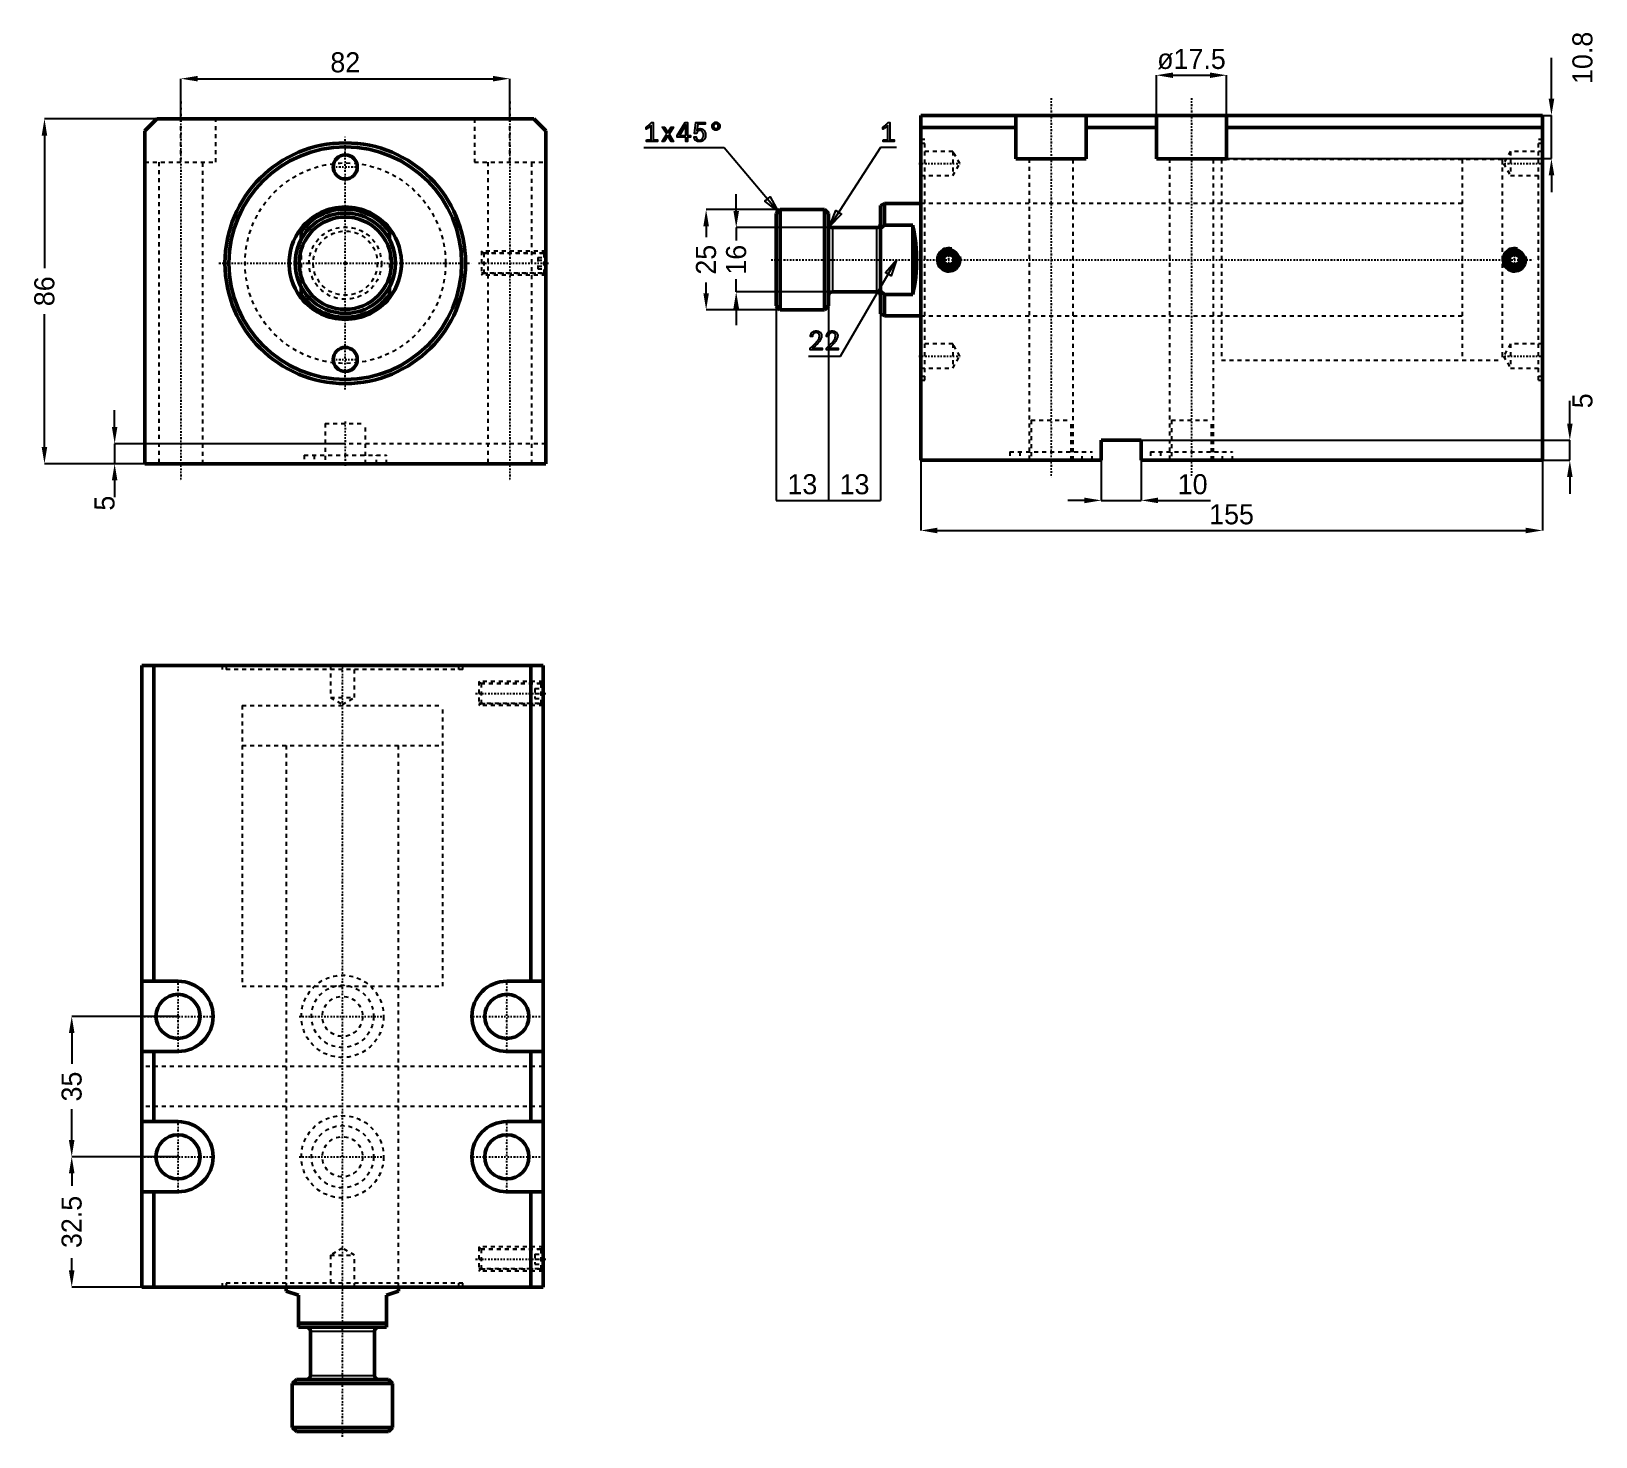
# Model space of a CAD drawing. Header units: millimetres. Extents: x -78 to 312, y -293 to 58.
import ezdxf

# ---------------------------------------------------------------- set-up
doc = ezdxf.new("R2010")
doc.units = ezdxf.units.MM
doc.linetypes.add('Center', pattern=[1.5, 0.45, -0.5, 0.05, -0.5])
doc.linetypes.add('Dashed', pattern=[2, 1, -1])
for name, color, linetype, lineweight in [('2d ConnectionPoints', 7, 'Continuous', 50), ('AM_0', 7, 'Continuous', 50), ('AM_4', 3, 'Continuous', 25), ('AM_5', 3, 'Continuous', 25), ('AM_7', 7, 'Center', 25), ('AM_9', 6, 'Dashed', 25)]:
    doc.layers.add(name, color=color, linetype=linetype, lineweight=lineweight)
doc.dimstyles.new('ISO-25', dxfattribs={"dimtxt": 2.5, "dimasz": 2.5, "dimexe": 1.25, "dimexo": 0.625, "dimtad": 1, "dimtxsty": 'Standard', "dimcen": 2.5, "dimadec": 0, "dimazin": 0, "dimtfac": 1, "dimtmove": 0, "dimatfit": 3, "dimfxl": 0, "dimarcsym": 0})

# ---------------------------------------------------------------- blocks, each defined once
blk = doc.blocks.new('1_JECX_MF_TLA_50_60_0_rod__0_in_JECX_MF_160_TLA_50_60_0__0')
at = {"layer": 'AM_0'}
for p, q in [((-11, 5.94), (-11, 8.66)), ((11, 8.66), (11, 5.94)), ((-11, -8.66), (-11, -5.94)), ((11, -5.94), (11, -8.66))]:
    blk.add_line(p, q, dxfattribs=at)
for points in [[(-11, 8.66), (-11.71, 7.67), (-12.34, 6.62), (-12.87, 5.52), (-13.3, 4.38), (-13.63, 3.2), (-13.86, 2), (-13.98, 0.78), (-13.99, -0.44), (-13.9, -1.65), (-13.7, -2.86), (-13.4, -4.04), (-13, -5.2), (-12.5, -6.31), (-11.9, -7.37), (-11.21, -8.38), (-11, -8.66)], [(11, -8.66), (11.71, -7.67), (12.34, -6.62), (12.87, -5.52), (13.3, -4.38), (13.63, -3.2), (13.86, -2), (13.98, -0.78), (13.99, 0.44), (13.9, 1.65), (13.7, 2.86), (13.4, 4.04), (13, 5.2), (12.5, 6.31), (11.9, 7.37), (11.21, 8.38), (11, 8.66)]]:
    blk.add_lwpolyline(points, dxfattribs=at)
for radius in [12.5, 11.5]:
    blk.add_circle((0, 0), radius, dxfattribs=at)
for radius, start, end in [(14, 38.2132, 141.7868), (13.5, 35.4309, 144.5691), (13.5, 215.4309, 324.5691), (14, 218.2132, 321.7868)]:
    blk.add_arc((0, 0), radius, start, end, dxfattribs=at)
at = {"layer": 'AM_9'}
for p, q in [((-11, 5.94), (-11, -5.94)), ((11, 5.94), (11, -5.94))]:
    blk.add_line(p, q, dxfattribs=at)
for radius in [9, 8]:
    blk.add_circle((0, 0), radius, dxfattribs=at)
blk = doc.blocks.new('2_JECX_MF_EXLA_50_60_0_body__0_in_JECX_MF_160_TLA_50_60_0__0')
at = {"layer": 'AM_0'}
for p, q in [((-47, 36), (-50, 33)), ((47, 36), (-47, 36)), ((50, 33), (47, 36)), ((-50, 33), (-50, -50)), ((50, -50), (50, 33)), ((-50, -50), (50, -50))]:
    blk.add_line(p, q, dxfattribs=at)
for centre, radius in [((0, 0), 30), ((0, 0), 29), ((0, 24), 3), ((0, -24), 3)]:
    blk.add_circle(centre, radius, dxfattribs=at)
at = {"layer": 'AM_5', "linetype": 'Dashed'}
for p, q in [((50, 3), (34, 3)), ((50, -3), (34, -3))]:
    blk.add_line(p, q, dxfattribs=at)
at = {"layer": 'AM_7'}
for p, q in [((-41, 40.3), (-41, -54.3)), ((41, 40.3), (41, -54.3)), ((0, -31.5), (0, 31.5)), ((-3.15, 24), (3.15, 24)), ((-31.5, 0), (31.5, 0)), ((33.2, 0), (50.8, 0)), ((-3.15, -24), (3.15, -24)), ((0, -39.5), (0, -50.5))]:
    blk.add_line(p, q, dxfattribs=at)
at = {"layer": 'AM_9'}
for p, q in [((-41, 25.2), (-41, 36)), ((-32.25, 25.2), (-32.25, 36)), ((32.25, 36), (32.25, 25.2)), ((41, 25.2), (41, 36)), ((-50, 25.2), (-32.25, 25.2)), ((-46.5, 25.2), (-46.5, -50)), ((-35.5, -50), (-35.5, 25.2)), ((32.25, 25.2), (50, 25.2)), ((35.5, 25.2), (35.5, -50)), ((46.5, -50), (46.5, 25.2)), ((34.54, 2.46), (34, 3)), ((34, 3), (34, -3)), ((49.5, 2.4), (34, 2.4)), ((49.46, 2.46), (34.54, 2.46)), ((34.54, 2.46), (34.54, -2.46)), ((48, 1.44), (50, 1.44)), ((48, 1.44), (48, -1.44)), ((48, 0.72), (50, 0.72)), ((50, 3), (49.46, 2.46)), ((49.46, 2.46), (49.46, -2.46)), ((50, 1.9), (49.5, 2.4)), ((49.5, 2.4), (49.5, -2.4)), ((34, -2.4), (49.5, -2.4)), ((34, -3), (34.54, -2.46)), ((34.54, -2.46), (49.46, -2.46)), ((48, -0.72), (50, -0.72)), ((48, -1.44), (50, -1.44)), ((49.46, -2.46), (50, -3)), ((49.5, -2.4), (50, -1.9)), ((-5, -40), (5, -40)), ((-5, -40), (-5, -50)), ((5, -50), (5, -40)), ((50, -45), (-50, -45)), ((-10.25, -47.9), (10.25, -47.9)), ((-10.25, -47.9), (-10.25, -50)), ((-7.75, -47.9), (-7.75, -50)), ((7.75, -50), (7.75, -47.9)), ((10.25, -50), (10.25, -47.9))]:
    blk.add_line(p, q, dxfattribs=at)
blk.add_circle((0, 0), 25, dxfattribs=at)
blk = doc.blocks.new('*D3')
at = {"layer": 'AM_5', "color": 0, "lineweight": -2}
for p, q in [((-41, 36), (-41, 46)), ((-36.83, 46), (36.83, 46)), ((41, 36), (41, 46))]:
    blk.add_line(p, q, dxfattribs=at)
at = {"layer": 'AM_5', "color": 0}
for points in [[(-36.83, 46.69), (-36.83, 45.31), (-41, 46)], [(36.83, 45.31), (36.83, 46.69), (41, 46)]]:
    blk.add_solid(points, dxfattribs=at)
at = {"layer": 'Defpoints', "color": 0}
for p in [(41, 46), (-41, 36), (41, 36)]:
    blk.add_point(p, dxfattribs=at)
at = {"layer": 'AM_5', "color": 0, "insert": (0, 50.05), "char_height": 5, "attachment_point": 5}
blk.add_mtext('82', dxfattribs=at)
blk = doc.blocks.new('*D4')
at = {"layer": 'AM_5', "color": 0, "lineweight": -2}
for p, q in [((-47, 36), (-75, 36)), ((-75, 31.83), (-75, -1.28)), ((-75, -45.83), (-75, -12.72)), ((-50, -50), (-75, -50))]:
    blk.add_line(p, q, dxfattribs=at)
at = {"layer": 'AM_5', "color": 0}
for points in [[(-74.31, 31.83), (-75.69, 31.83), (-75, 36)], [(-75.69, -45.83), (-74.31, -45.83), (-75, -50)]]:
    blk.add_solid(points, dxfattribs=at)
at = {"layer": 'Defpoints', "color": 0}
for p in [(-47, 36), (-75, -50), (-50, -50)]:
    blk.add_point(p, dxfattribs=at)
at = {"layer": 'AM_5', "color": 0, "insert": (-75, -7), "char_height": 5, "attachment_point": 5, "rotation": 90}
blk.add_mtext('86', dxfattribs=at)
blk = doc.blocks.new('*D5')
at = {"layer": 'AM_5', "color": 0, "lineweight": -2}
for p, q in [((-57.5, -40.83), (-57.5, -36.67)), ((0, -45), (-57.5, -45)), ((-57.5, -45), (-57.5, -50)), ((-50, -50), (-57.5, -50)), ((-57.5, -54.17), (-57.5, -58.33))]:
    blk.add_line(p, q, dxfattribs=at)
at = {"layer": 'AM_5', "color": 0}
for points in [[(-58.19, -40.83), (-56.81, -40.83), (-57.5, -45)], [(-56.81, -54.17), (-58.19, -54.17), (-57.5, -50)]]:
    blk.add_solid(points, dxfattribs=at)
at = {"layer": 'Defpoints', "color": 0}
for p in [(0, -45), (-57.5, -50), (-50, -50)]:
    blk.add_point(p, dxfattribs=at)
at = {"layer": 'AM_5', "color": 0, "insert": (-60, -59.83), "char_height": 5, "attachment_point": 5, "rotation": 90}
blk.add_mtext('5', dxfattribs=at)
blk = doc.blocks.new('1_JECX_MF_TLA_50_60_0_rod__0_in_JECX_MF_160_TLA_50_60_0__4')
at = {"layer": 'AM_0'}
for p, q in [((-14, 0), (-14, -1.03)), ((14, -1.03), (14, 0)), ((-11, -2), (-14, -1.03)), ((-11, -10), (-11, -2)), ((14, -1.03), (11, -2)), ((11, -2), (11, -10)), ((-11, -9), (11, -9)), ((-11, -10), (11, -10)), ((-8, -11), (-8, -22)), ((8, -22), (8, -11)), ((-11.5, -23), (-12.5, -24)), ((-11.5, -23), (11.5, -23)), ((12.5, -24), (11.5, -23)), ((-12.5, -24), (-12.5, -35)), ((-12.5, -24), (12.5, -24)), ((12.5, -35), (12.5, -24)), ((-12.5, -35), (12.5, -35)), ((-12.5, -35), (-11.5, -36)), ((11.5, -36), (12.5, -35)), ((-11.5, -36), (11.5, -36))]:
    blk.add_line(p, q, dxfattribs=at)
for centre, start, end in [((-9, -11), 0, 90), ((9, -11), 90, 180), ((-9, -22), 270, 360), ((9, -22), 180, 270)]:
    blk.add_arc(centre, 1, start, end, dxfattribs=at)
at = {"layer": 'AM_4'}
for p, q in [((-8, -11), (8, -11)), ((-8, -22), (8, -22))]:
    blk.add_line(p, q, dxfattribs=at)
at = {"layer": 'AM_7'}
blk.add_line((0, -37.3), (0, 155.49), dxfattribs=at)
at = {"layer": 'AM_9'}
for p, q in [((-25, 145), (25, 145)), ((-25, 145), (-25, 135)), ((25, 135), (25, 145)), ((-25, 135), (25, 135)), ((-14, 135), (-14, 0)), ((14, 0), (14, 135))]:
    blk.add_line(p, q, dxfattribs=at)
blk = doc.blocks.new('2_JECX_MF_EXLA_50_60_0_body__0_in_JECX_MF_160_TLA_50_60_0__4')
at = {"layer": 'AM_0'}
for p, q in [((50, 155), (-50, 155)), ((-50, 155), (-50, 0)), ((-47, 155), (-47, 76.25)), ((47, 155), (47, 76.25)), ((50, 155), (50, 0)), ((-41, 76.25), (-50, 76.25)), ((50, 76.25), (41, 76.25)), ((-50, 58.75), (-41, 58.75)), ((-47, 58.75), (-47, 41.25)), ((41, 58.75), (50, 58.75)), ((47, 58.75), (47, 41.25)), ((-41, 41.25), (-50, 41.25)), ((50, 41.25), (41, 41.25)), ((-50, 23.75), (-41, 23.75)), ((-47, 23.75), (-47, 0)), ((41, 23.75), (50, 23.75)), ((47, 23.75), (47, 0)), ((50, 0), (-50, 0))]:
    blk.add_line(p, q, dxfattribs=at)
for centre in [(-41, 67.5), (41, 67.5), (-41, 32.5), (41, 32.5)]:
    blk.add_circle(centre, 5.5, dxfattribs=at)
for centre, start, end in [((-41, 67.5), 270, 90), ((41, 67.5), 90, 270), ((-41, 32.5), 270, 90), ((41, 32.5), 90, 270)]:
    blk.add_arc(centre, 8.75, start, end, dxfattribs=at)
at = {"layer": 'AM_5', "linetype": 'Dashed'}
for p, q in [((50, 151), (34, 151)), ((50, 145), (34, 145)), ((50, 10), (34, 10)), ((50, 4), (34, 4))]:
    blk.add_line(p, q, dxfattribs=at)
at = {"layer": 'AM_7'}
for p, q in [((33.2, 148), (50.8, 148)), ((-41, 58.3125), (-41, 76.6875)), ((41, 58.3125), (41, 76.6875)), ((-50.1875, 67.5), (-31.8125, 67.5)), ((-10.7625, 67.5), (10.7625, 67.5)), ((31.8125, 67.5), (50.1875, 67.5)), ((-41, 23.3125), (-41, 41.6875)), ((41, 23.3125), (41, 41.6875)), ((-50.1875, 32.5), (-31.8125, 32.5)), ((-10.7625, 32.5), (10.7625, 32.5)), ((31.8125, 32.5), (50.1875, 32.5)), ((33.2, 7), (50.8, 7))]:
    blk.add_line(p, q, dxfattribs=at)
at = {"layer": 'AM_9'}
for p, q in [((-30, 155), (-30, 154)), ((30, 154), (-30, 154)), ((-29, 155), (-29, 154)), ((-3, 155), (-3, 147)), ((3, 147), (3, 155)), ((29, 154), (29, 155)), ((30, 154), (30, 155)), ((34, 151), (34, 145)), ((34.5415, 150.4585), (34, 151)), ((49.5, 150.4), (34, 150.4)), ((49.4585, 150.4585), (34.5415, 150.4585)), ((34.5415, 150.4585), (34.5415, 145.5415)), ((48, 149.25), (50, 149.25)), ((48, 149.25), (48, 146.75)), ((50, 151), (49.4585, 150.4585)), ((49.4585, 150.4585), (49.4585, 145.5415)), ((49.5, 150.4), (49.5, 145.6)), ((50, 149.9), (49.5, 150.4)), ((-25, 145), (25, 145)), ((-25, 145), (-25, 75)), ((-3, 147), (0, 145.2679)), ((-3, 147), (3, 147)), ((0, 145.2679), (3, 147)), ((25, 75), (25, 145)), ((34, 145.6), (49.5, 145.6)), ((34, 145), (34.5415, 145.5415)), ((34.5415, 145.5415), (49.4585, 145.5415)), ((48, 148), (50, 148)), ((48, 146.75), (50, 146.75)), ((49.4585, 145.5415), (50, 145)), ((49.5, 145.6), (50, 146.1)), ((-25, 75), (25, 75)), ((-14, 75), (-14, 0)), ((14, 0), (14, 75)), ((50, 55), (-50, 55)), ((50, 45), (-50, 45)), ((0, 9.7321), (-3, 8)), ((-3, 8), (-3, 0)), ((-3, 8), (3, 8)), ((3, 8), (0, 9.7321)), ((3, 0), (3, 8)), ((34, 10), (34, 4)), ((34.5415, 9.4585), (34, 10)), ((49.5, 9.4), (34, 9.4)), ((49.4585, 9.4585), (34.5415, 9.4585)), ((34.5415, 9.4585), (34.5415, 4.5415)), ((48, 8.25), (50, 8.25)), ((48, 8.25), (48, 5.75)), ((50, 10), (49.4585, 9.4585)), ((49.4585, 9.4585), (49.4585, 4.5415)), ((50, 8.9), (49.5, 9.4)), ((49.5, 9.4), (49.5, 4.6)), ((34, 4.6), (49.5, 4.6)), ((34, 4), (34.5415, 4.5415)), ((34.5415, 4.5415), (49.4585, 4.5415)), ((48, 7), (50, 7)), ((48, 5.75), (50, 5.75)), ((49.4585, 4.5415), (50, 4)), ((49.5, 4.6), (50, 5.1)), ((30, 1), (-30, 1)), ((-30, 1), (-30, 0)), ((-29, 1), (-29, 0)), ((29, 0), (29, 1)), ((30, 0), (30, 1))]:
    blk.add_line(p, q, dxfattribs=at)
for centre, radius in [((0, 67.5), 10.25), ((0, 67.5), 7.75), ((0, 67.5), 5), ((0, 32.5), 10.25), ((0, 32.5), 7.75), ((0, 32.5), 5)]:
    blk.add_circle(centre, radius, dxfattribs=at)
blk = doc.blocks.new('*D11')
at = {"layer": 'AM_5', "color": 0, "lineweight": -2}
for p, q in [((-41.7, -187.78), (-68.2, -187.78)), ((-68.2, -191.95), (-68.2, -199.62)), ((-68.2, -218.62), (-68.2, -210.95)), ((-41.7, -222.78), (-68.2, -222.78))]:
    blk.add_line(p, q, dxfattribs=at)
at = {"layer": 'AM_5', "color": 0}
for points in [[(-68.9, -191.95), (-67.51, -191.95), (-68.2, -187.78)], [(-68.9, -218.62), (-67.51, -218.62), (-68.2, -222.78)]]:
    blk.add_solid(points, dxfattribs=at)
at = {"layer": 'Defpoints', "color": 0}
for p in [(-68.2, -187.78), (-41.7, -187.78), (-41.7, -222.78)]:
    blk.add_point(p, dxfattribs=at)
at = {"layer": 'AM_5', "color": 0, "insert": (-68.2, -205.28), "char_height": 5, "attachment_point": 5, "rotation": 90}
blk.add_mtext('35', dxfattribs=at)
blk = doc.blocks.new('*D12')
at = {"layer": 'AM_5', "color": 0, "lineweight": -2}
for p, q in [((-41.7, -222.78), (-68.2, -222.78)), ((-68.2, -226.95), (-68.2, -230.03)), ((-68.2, -251.12), (-68.2, -248.03)), ((-50.7, -255.28), (-68.2, -255.28))]:
    blk.add_line(p, q, dxfattribs=at)
at = {"layer": 'AM_5', "color": 0}
for points in [[(-68.9, -226.95), (-67.51, -226.95), (-68.2, -222.78)], [(-68.9, -251.12), (-67.51, -251.12), (-68.2, -255.28)]]:
    blk.add_solid(points, dxfattribs=at)
at = {"layer": 'Defpoints', "color": 0}
for p in [(-41.7, -222.78), (-68.2, -255.28), (-50.7, -255.28)]:
    blk.add_point(p, dxfattribs=at)
at = {"layer": 'AM_5', "color": 0, "insert": (-68.2, -239.03), "char_height": 5, "attachment_point": 5, "rotation": 90}
blk.add_mtext('32.5', dxfattribs=at)
blk = doc.blocks.new('1_JECX_MF_TLA_50_60_0_rod__0_in_JECX_MF_160_TLA_50_60_0__2')
at = {"layer": 'AM_0'}
for p, q in [((-35, 12.5), (-36, 11.5)), ((-24, 12.5), (-35, 12.5)), ((-35, 12.5), (-35, -12.5)), ((-23, 11.5), (-24, 12.5)), ((-24, 12.5), (-24, -12.5)), ((-9, 14), (-10, 13.5)), ((-10, 13.5), (-10, -13.5)), ((0, 14), (-9, 14)), ((-9, 14), (-9, 8.66)), ((-36, 11.5), (-36, -11.5)), ((-23, 11.5), (-23, -11.5)), ((-11, 8), (-22, 8)), ((-9, 8.66), (-10, 7.83)), ((-2, 8.66), (-9, 8.66)), ((-2, 8.66), (-2, -8.66)), ((-36, -11.5), (-35, -12.5)), ((-24, -12.5), (-23, -11.5)), ((-22, -8), (-11, -8)), ((-9, -8.66), (-2, -8.66)), ((-9, -8.66), (-9, -14)), ((-35, -12.5), (-24, -12.5)), ((-10, -13.5), (-9, -14)), ((-9, -14), (0, -14))]:
    blk.add_line(p, q, dxfattribs=at)
for points in [[(-2, -8.66), (-1.77, -7.67), (-1.57, -6.62), (-1.39, -5.52), (-1.25, -4.38), (-1.15, -3.2), (-1.07, -2), (-1.03, -0.78), (-1.03, 0.44), (-1.06, 1.65), (-1.12, 2.86), (-1.22, 4.04), (-1.35, 5.2), (-1.51, 6.31), (-1.71, 7.37), (-1.93, 8.38), (-2, 8.66)], [(-10, -7.83), (-9.96, -7.86), (-9, -8.66)]]:
    blk.add_lwpolyline(points, dxfattribs=at)
for centre, start, end in [((-22, 9), 180, 270), ((-11, 9), 270, 0), ((-22, -9), 90, 180), ((-11, -9), 360, 90)]:
    blk.add_arc(centre, 1, start, end, dxfattribs=at)
at = {"layer": 'AM_4'}
for p, q in [((-22, 8), (-22, -8)), ((-11, 8), (-11, -8))]:
    blk.add_line(p, q, dxfattribs=at)
at = {"layer": 'AM_7'}
blk.add_line((-37.3, 0), (152.75, 0), dxfattribs=at)
at = {"layer": 'AM_9'}
for p, q in [((145, 25), (135, 25)), ((135, 25), (135, -25)), ((145, 25), (145, -25)), ((135, 14), (0, 14)), ((0, -14), (135, -14)), ((135, -25), (145, -25))]:
    blk.add_line(p, q, dxfattribs=at)
blk = doc.blocks.new('2_JECX_MF_EXLA_50_60_0_body__0_in_JECX_MF_160_TLA_50_60_0__2')
at = {"layer": 'AM_0'}
for p, q in [((0, -50), (0, 36)), ((155, 36), (0, 36)), ((23.75, 36), (23.75, 25.2)), ((41.25, 25.2), (41.25, 36)), ((58.75, 36), (58.75, 25.2)), ((76.25, 25.2), (76.25, 36)), ((155, -50), (155, 36)), ((23.75, 33), (0, 33)), ((58.75, 33), (41.25, 33)), ((155, 33), (76.25, 33)), ((23.75, 25.2), (41.25, 25.2)), ((58.75, 25.2), (76.25, 25.2)), ((7, 1.44), (5.75, 0.72)), ((5.75, 0.72), (5.75, -0.72)), ((8.25, 0.72), (7, 1.44)), ((8.25, -0.72), (8.25, 0.72)), ((148, 1.44), (146.75, 0.72)), ((146.75, 0.72), (146.75, -0.72)), ((149.25, 0.72), (148, 1.44)), ((149.25, -0.72), (149.25, 0.72)), ((5.75, -0.72), (7, -1.44)), ((7, -1.44), (8.25, -0.72)), ((146.75, -0.72), (148, -1.44)), ((148, -1.44), (149.25, -0.72)), ((45, -45), (45, -50)), ((55, -45), (45, -45)), ((55, -50), (55, -45)), ((45, -50), (0, -50)), ((155, -50), (55, -50))]:
    blk.add_line(p, q, dxfattribs=at)
for centre, radius in [((7, 0), 2.46), ((7, 0), 2.4), ((7, 0), 1.9), ((148, 0), 2.46), ((148, 0), 2.4), ((148, 0), 1.9)]:
    blk.add_circle(centre, radius, dxfattribs=at)
at = {"layer": 'AM_5'}
for centre in [(7, 0), (148, 0)]:
    blk.add_arc(centre, 3, 75, 15, dxfattribs=at)
at = {"layer": 'AM_7'}
for p, q in [((32.5, 40.3), (32.5, -54.3)), ((67.5, 40.3), (67.5, -54.3)), ((-0.49, 24), (10.22, 24)), ((144.78, 24), (155.49, 24)), ((7, -3.15), (7, 3.15)), ((148, -3.15), (148, 3.15)), ((155.05, 0), (153.95, 0)), ((-0.49, -24), (10.22, -24)), ((144.78, -24), (155.49, -24))]:
    blk.add_line(p, q, dxfattribs=at)
at = {"layer": 'AM_9'}
for p, q in [((1, 30), (0, 30)), ((1, 29), (0, 29)), ((1, -30), (1, 30)), ((154, -30), (154, 30)), ((155, 30), (154, 30)), ((155, 29), (154, 29)), ((8, 27), (0, 27)), ((9.73, 24), (8, 27)), ((8, 27), (8, 21)), ((8, 21), (9.73, 24)), ((27, 25.2), (27, -50)), ((38, -50), (38, 25.2)), ((62, 25.2), (62, -50)), ((73, -50), (73, 25.2)), ((145, 25), (75, 25)), ((75, 25), (75, -25)), ((145, 25), (145, -25)), ((147, 27), (145.27, 24)), ((145.27, 24), (147, 21)), ((155, 27), (147, 27)), ((147, 27), (147, 21)), ((0, 21), (8, 21)), ((147, 21), (155, 21)), ((75, 14), (0, 14)), ((0, -14), (75, -14)), ((8, -21), (0, -21)), ((9.73, -24), (8, -21)), ((8, -21), (8, -27)), ((147, -21), (145.27, -24)), ((155, -21), (147, -21)), ((147, -21), (147, -27)), ((0, -27), (8, -27)), ((8, -27), (9.73, -24)), ((75, -25), (145, -25)), ((145.27, -24), (147, -27)), ((147, -27), (155, -27)), ((0, -29), (1, -29)), ((0, -30), (1, -30)), ((154, -29), (155, -29)), ((154, -30), (155, -30)), ((27.5, -40), (37.5, -40)), ((27.5, -40), (27.5, -50)), ((37.5, -50), (37.5, -40)), ((62.5, -40), (72.5, -40)), ((62.5, -40), (62.5, -50)), ((72.5, -50), (72.5, -40)), ((22.25, -47.9), (42.75, -47.9)), ((22.25, -47.9), (22.25, -50)), ((24.75, -47.9), (24.75, -50)), ((40.25, -50), (40.25, -47.9)), ((42.75, -50), (42.75, -47.9)), ((57.25, -47.9), (77.75, -47.9)), ((57.25, -47.9), (57.25, -50)), ((59.75, -47.9), (59.75, -50)), ((75.25, -50), (75.25, -47.9)), ((77.75, -50), (77.75, -47.9))]:
    blk.add_line(p, q, dxfattribs=at)
blk = doc.blocks.new('*D25')
at = {"layer": 'AM_5', "color": 0, "lineweight": -2}
for p, q in [((202.21, 36.86), (202.21, 46.86)), ((206.38, 46.86), (215.54, 46.86)), ((219.71, 36.86), (219.71, 46.86))]:
    blk.add_line(p, q, dxfattribs=at)
at = {"layer": 'AM_5', "color": 0}
for points in [[(206.38, 47.55), (206.38, 46.16), (202.21, 46.86)], [(215.54, 47.55), (215.54, 46.16), (219.71, 46.86)]]:
    blk.add_solid(points, dxfattribs=at)
at = {"layer": 'Defpoints', "color": 0}
for p in [(219.71, 46.86), (202.21, 36.86), (219.71, 36.86)]:
    blk.add_point(p, dxfattribs=at)
at = {"layer": 'AM_5', "color": 0, "insert": (210.96, 50.86), "char_height": 5, "attachment_point": 5}
blk.add_mtext('ø17.5', dxfattribs=at)
blk = doc.blocks.new('*D26')
at = {"layer": 'AM_5', "color": 0, "lineweight": -2}
for p, q in [((300.71, 41.02), (300.71, 51.19)), ((219.71, 36.86), (300.71, 36.86)), ((300.71, 26.06), (300.71, 36.86)), ((219.71, 26.06), (300.71, 26.06)), ((300.71, 21.89), (300.71, 17.72))]:
    blk.add_line(p, q, dxfattribs=at)
at = {"layer": 'AM_5', "color": 0}
for points in [[(300.02, 41.02), (301.41, 41.02), (300.71, 36.86)], [(300.02, 21.89), (301.41, 21.89), (300.71, 26.06)]]:
    blk.add_solid(points, dxfattribs=at)
at = {"layer": 'Defpoints', "color": 0}
for p in [(219.71, 36.86), (300.71, 36.86), (219.71, 26.06)]:
    blk.add_point(p, dxfattribs=at)
at = {"layer": 'AM_5', "color": 0, "insert": (308.46, 51.19), "char_height": 5, "attachment_point": 5, "rotation": 90}
blk.add_mtext('10.8', dxfattribs=at)
blk = doc.blocks.new('*D27')
at = {"layer": 'AM_5', "color": 0, "lineweight": -2}
for p, q in [((143.46, -49.14), (143.46, -66.64)), ((298.46, -49.14), (298.46, -66.64)), ((147.63, -66.64), (294.29, -66.64))]:
    blk.add_line(p, q, dxfattribs=at)
at = {"layer": 'AM_5', "color": 0}
for points in [[(147.63, -65.95), (147.63, -67.34), (143.46, -66.64)], [(294.29, -65.95), (294.29, -67.34), (298.46, -66.64)]]:
    blk.add_solid(points, dxfattribs=at)
at = {"layer": 'Defpoints', "color": 0}
for p in [(143.46, -49.14), (298.46, -49.14), (298.46, -66.64)]:
    blk.add_point(p, dxfattribs=at)
at = {"layer": 'AM_5', "color": 0, "insert": (220.96, -62.64), "char_height": 5, "attachment_point": 5}
blk.add_mtext('155', dxfattribs=at)
blk = doc.blocks.new('*D28')
at = {"layer": 'AM_5', "color": 0, "lineweight": -2}
for p, q in [((120.46, -10.64), (120.46, -59.14)), ((133.46, -8.14), (133.46, -59.14)), ((120.46, -59.14), (133.46, -59.14))]:
    blk.add_line(p, q, dxfattribs=at)
at = {"layer": 'Defpoints', "color": 0}
for p in [(120.46, -10.64), (133.46, -8.14), (133.46, -59.14)]:
    blk.add_point(p, dxfattribs=at)
at = {"layer": 'AM_5', "color": 0, "insert": (126.96, -55.14), "char_height": 5, "attachment_point": 5}
blk.add_mtext('13', dxfattribs=at)
blk = doc.blocks.new('*D29')
at = {"layer": 'AM_5', "color": 0, "lineweight": -2}
for p, q in [((107.46, -10.64), (107.46, -59.14)), ((120.46, -10.64), (120.46, -59.14)), ((107.46, -59.14), (120.46, -59.14))]:
    blk.add_line(p, q, dxfattribs=at)
at = {"layer": 'Defpoints', "color": 0}
for p in [(107.46, -10.64), (120.46, -10.64), (120.46, -59.14)]:
    blk.add_point(p, dxfattribs=at)
at = {"layer": 'AM_5', "color": 0, "insert": (113.96, -55.14), "char_height": 5, "attachment_point": 5}
blk.add_mtext('13', dxfattribs=at)
blk = doc.blocks.new('*D30')
at = {"layer": 'AM_5', "color": 0, "lineweight": -2}
for p, q in [((108.46, 13.36), (89.96, 13.36)), ((89.96, 9.19), (89.96, 6.52)), ((89.96, -7.48), (89.96, -4.81)), ((108.46, -11.64), (89.96, -11.64))]:
    blk.add_line(p, q, dxfattribs=at)
at = {"layer": 'AM_5', "color": 0}
for points in [[(89.27, 9.19), (90.66, 9.19), (89.96, 13.36)], [(89.27, -7.48), (90.66, -7.48), (89.96, -11.64)]]:
    blk.add_solid(points, dxfattribs=at)
at = {"layer": 'Defpoints', "color": 0}
for p in [(89.96, 13.36), (108.46, 13.36), (108.46, -11.64)]:
    blk.add_point(p, dxfattribs=at)
at = {"layer": 'AM_5', "color": 0, "insert": (89.96, 0.86), "char_height": 5, "attachment_point": 5, "rotation": 90}
blk.add_mtext('25', dxfattribs=at)
blk = doc.blocks.new('*D31')
at = {"layer": 'AM_5', "color": 0, "lineweight": -2}
for p, q in [((97.46, 13.02), (97.46, 17.19)), ((121.46, 8.86), (97.46, 8.86)), ((97.46, 8.86), (97.46, 5.69)), ((97.46, -7.14), (97.46, -3.98)), ((121.46, -7.14), (97.46, -7.14)), ((97.46, -11.31), (97.46, -15.48))]:
    blk.add_line(p, q, dxfattribs=at)
at = {"layer": 'AM_5', "color": 0}
for points in [[(96.77, 13.02), (98.16, 13.02), (97.46, 8.86)], [(96.77, -11.31), (98.16, -11.31), (97.46, -7.14)]]:
    blk.add_solid(points, dxfattribs=at)
at = {"layer": 'Defpoints', "color": 0}
for p in [(97.46, 8.86), (121.46, 8.86), (121.46, -7.14)]:
    blk.add_point(p, dxfattribs=at)
at = {"layer": 'AM_5', "color": 0, "insert": (97.46, 0.86), "char_height": 5, "attachment_point": 5, "rotation": 90}
blk.add_mtext('16', dxfattribs=at)
blk = doc.blocks.new('*D32')
at = {"layer": 'AM_5', "color": 0, "lineweight": -2}
for p, q in [((188.46, -44.14), (188.46, -59.14)), ((198.46, -49.14), (198.46, -59.14)), ((184.29, -59.14), (180.13, -59.14)), ((188.46, -59.14), (198.46, -59.14)), ((202.63, -59.14), (215.68, -59.14))]:
    blk.add_line(p, q, dxfattribs=at)
at = {"layer": 'AM_5', "color": 0}
for points in [[(184.29, -58.45), (184.29, -59.84), (188.46, -59.14)], [(202.63, -58.45), (202.63, -59.84), (198.46, -59.14)]]:
    blk.add_solid(points, dxfattribs=at)
at = {"layer": 'Defpoints', "color": 0}
for p in [(188.46, -44.14), (198.46, -49.14), (198.46, -59.14)]:
    blk.add_point(p, dxfattribs=at)
at = {"layer": 'AM_5', "color": 0, "insert": (211.26, -55.14), "char_height": 5, "attachment_point": 5}
blk.add_mtext('10', dxfattribs=at)
blk = doc.blocks.new('*D33')
at = {"layer": 'AM_5', "color": 0, "lineweight": -2}
for p, q in [((305.29, -39.98), (305.29, -34.31)), ((188.46, -44.14), (305.29, -44.14)), ((305.29, -49.14), (305.29, -44.14)), ((198.46, -49.14), (305.29, -49.14)), ((305.29, -53.31), (305.29, -57.48))]:
    blk.add_line(p, q, dxfattribs=at)
at = {"layer": 'AM_5', "color": 0}
for points in [[(304.6, -39.98), (305.99, -39.98), (305.29, -44.14)], [(304.6, -53.31), (305.99, -53.31), (305.29, -49.14)]]:
    blk.add_solid(points, dxfattribs=at)
at = {"layer": 'Defpoints', "color": 0}
for p in [(188.46, -44.14), (198.46, -49.14), (305.29, -49.14)]:
    blk.add_point(p, dxfattribs=at)
at = {"layer": 'AM_5', "color": 0, "insert": (308.46, -34.31), "char_height": 5, "attachment_point": 5, "rotation": 90}
blk.add_mtext('5', dxfattribs=at)

msp = doc.modelspace()

# ---------------------------------------------------------------- linework, layer by layer
at = {"layer": '2d ConnectionPoints'}
for p in [(0, 0), (143.461, 0.855), (-0.702, -255.282)]:
    msp.add_point(p, dxfattribs=at)
at = {"layer": 'AM_5'}
for p, q in [((74.461, 28.855), (94.461, 28.855)), ((94.461, 28.855), (107.961, 12.855)), ((133.461, 28.855), (120.754, 9.148)), ((137.461, 28.855), (133.461, 28.855)), ((123.461, -23.145), (137.461, 0.855)), ((115.461, -23.145), (123.461, -23.145))]:
    msp.add_line(p, q, dxfattribs=at)
for points in [[(92.418, 33.15), (92.418, 33.15), (92.315, 33.156), (92.168, 33.184), (92.168, 33.184), (92.027, 33.237), (91.937, 33.285), (91.937, 33.285), (91.852, 33.343), (91.739, 33.444), (91.739, 33.444), (91.641, 33.562), (91.586, 33.651), (91.586, 33.651), (91.539, 33.745), (91.488, 33.891), (91.488, 33.891), (91.461, 34.045), (91.456, 34.151), (91.456, 34.151), (91.461, 34.258), (91.488, 34.411), (91.488, 34.411), (91.539, 34.558), (91.586, 34.652), (91.586, 34.652), (91.641, 34.74), (91.739, 34.859), (91.739, 34.859), (91.852, 34.96), (91.937, 35.017), (91.937, 35.017), (92.027, 35.066), (92.168, 35.119), (92.168, 35.119), (92.315, 35.147), (92.418, 35.152), (92.418, 35.152), (92.52, 35.147), (92.668, 35.119), (92.668, 35.119), (92.808, 35.066), (92.897, 35.017), (92.897, 35.017), (92.981, 34.96), (93.094, 34.859), (93.094, 34.859), (93.19, 34.741), (93.245, 34.653), (93.245, 34.653), (93.291, 34.56), (93.341, 34.413), (93.341, 34.413), (93.368, 34.259), (93.373, 34.151), (93.373, 34.151), (93.368, 34.044), (93.341, 33.889), (93.341, 33.889), (93.291, 33.743), (93.245, 33.649), (93.245, 33.649), (93.19, 33.561), (93.094, 33.444), (93.094, 33.444), (92.981, 33.343), (92.897, 33.285), (92.897, 33.285), (92.808, 33.237), (92.668, 33.184), (92.668, 33.184), (92.52, 33.156), (92.418, 33.15)], [(75.069, 30.771), (76.265, 30.771), (76.265, 34.288), (76.265, 34.288), (76.201, 34.223), (76.092, 34.122), (76.092, 34.122), (75.969, 34.016), (75.878, 33.943), (75.878, 33.943), (75.784, 33.871), (75.643, 33.768), (75.643, 33.768), (75.5, 33.672), (75.404, 33.612), (75.404, 33.612), (75.31, 33.557), (75.18, 33.492), (75.18, 33.492), (75.063, 33.444), (74.991, 33.423), (74.991, 33.917), (74.991, 33.917), (75.08, 33.96), (75.22, 34.04), (75.22, 34.04), (75.368, 34.14), (75.47, 34.218), (75.47, 34.218), (75.574, 34.302), (75.724, 34.431), (75.724, 34.431), (75.869, 34.566), (75.963, 34.658), (75.963, 34.658), (76.051, 34.75), (76.17, 34.878), (76.17, 34.878), (76.272, 34.995), (76.33, 35.068), (76.746, 35.068), (76.746, 30.771), (77.832, 30.771), (77.832, 30.355), (75.069, 30.355), (75.069, 30.771)], [(80.132, 32.14), (79.033, 33.93), (79.602, 33.93), (80.421, 32.575), (81.282, 33.93), (81.799, 33.93), (80.714, 32.182), (81.851, 30.355), (81.276, 30.355), (80.411, 31.759), (79.498, 30.355), (78.972, 30.355), (80.132, 32.14)], [(84.886, 31.395), (82.78, 31.395), (82.78, 31.818), (84.697, 35.068), (85.341, 35.068), (85.341, 31.834), (86.043, 31.834), (86.043, 31.395), (85.341, 31.395), (85.341, 30.355), (84.886, 30.355), (84.886, 31.395)], [(84.892, 31.834), (84.892, 34.522), (83.339, 31.834), (84.892, 31.834)], [(88.343, 30.297), (88.343, 30.297), (88.196, 30.302), (87.987, 30.328), (87.987, 30.328), (87.791, 30.377), (87.667, 30.422), (87.667, 30.422), (87.551, 30.478), (87.395, 30.582), (87.395, 30.582), (87.261, 30.711), (87.184, 30.81), (87.184, 30.81), (87.119, 30.921), (87.049, 31.108), (87.049, 31.108), (87.011, 31.319), (87.004, 31.473), (87.511, 31.473), (87.511, 31.473), (87.52, 31.327), (87.57, 31.137), (87.57, 31.137), (87.662, 30.98), (87.747, 30.895), (87.747, 30.895), (87.847, 30.825), (88.018, 30.749), (88.018, 30.749), (88.216, 30.708), (88.363, 30.7), (88.363, 30.7), (88.488, 30.707), (88.66, 30.743), (88.66, 30.743), (88.812, 30.81), (88.902, 30.872), (88.902, 30.872), (88.983, 30.945), (89.088, 31.071), (89.088, 31.071), (89.172, 31.216), (89.217, 31.324), (89.217, 31.324), (89.254, 31.438), (89.293, 31.616), (89.293, 31.616), (89.314, 31.804), (89.318, 31.935), (89.318, 31.935), (89.314, 32.054), (89.294, 32.228), (89.294, 32.228), (89.256, 32.394), (89.221, 32.502), (89.221, 32.502), (89.178, 32.604), (89.098, 32.741), (89.098, 32.741), (89, 32.86), (88.925, 32.929), (88.925, 32.929), (88.842, 32.988), (88.703, 33.051), (88.703, 33.051), (88.547, 33.085), (88.434, 33.092), (88.434, 33.092), (88.313, 33.084), (88.143, 33.042), (88.143, 33.042), (87.986, 32.965), (87.888, 32.894), (87.888, 32.894), (87.799, 32.808), (87.69, 32.659), (87.69, 32.659), (87.608, 32.483), (87.57, 32.351), (87.076, 32.351), (87.414, 35.081), (89.708, 35.081), (89.708, 34.658), (87.875, 34.658), (87.667, 33.095), (87.667, 33.095), (87.736, 33.179), (87.843, 33.289), (87.843, 33.289), (87.956, 33.379), (88.034, 33.428), (88.034, 33.428), (88.116, 33.469), (88.25, 33.512), (88.25, 33.512), (88.395, 33.536), (88.499, 33.54), (88.499, 33.54), (88.658, 33.532), (88.881, 33.487), (88.881, 33.487), (89.084, 33.403), (89.208, 33.326), (89.208, 33.326), (89.321, 33.234), (89.471, 33.073), (89.471, 33.073), (89.594, 32.884), (89.663, 32.742), (89.663, 32.742), (89.719, 32.592), (89.78, 32.353), (89.78, 32.353), (89.812, 32.099), (89.819, 31.922), (89.819, 31.922), (89.811, 31.735), (89.772, 31.471), (89.772, 31.471), (89.7, 31.227), (89.633, 31.075), (89.633, 31.075), (89.553, 30.934), (89.411, 30.747), (89.411, 30.747), (89.241, 30.59), (89.113, 30.502), (89.113, 30.502), (88.975, 30.428), (88.753, 30.348), (88.753, 30.348), (88.513, 30.305), (88.343, 30.297)], [(92.418, 33.547), (92.418, 33.547), (92.479, 33.55), (92.568, 33.567), (92.568, 33.567), (92.653, 33.599), (92.707, 33.628), (92.707, 33.628), (92.758, 33.663), (92.826, 33.724), (92.826, 33.724), (92.885, 33.796), (92.918, 33.849), (92.918, 33.849), (92.946, 33.906), (92.977, 33.995), (92.977, 33.995), (92.993, 34.087), (92.996, 34.151), (92.996, 34.151), (92.993, 34.215), (92.977, 34.308), (92.977, 34.308), (92.946, 34.397), (92.918, 34.454), (92.918, 34.454), (92.885, 34.507), (92.826, 34.579), (92.826, 34.579), (92.758, 34.64), (92.707, 34.675), (92.707, 34.675), (92.653, 34.704), (92.568, 34.736), (92.568, 34.736), (92.479, 34.753), (92.418, 34.756), (92.418, 34.756), (92.356, 34.753), (92.267, 34.736), (92.267, 34.736), (92.182, 34.704), (92.127, 34.675), (92.127, 34.675), (92.075, 34.64), (92.006, 34.579), (92.006, 34.579), (91.946, 34.507), (91.912, 34.454), (91.912, 34.454), (91.884, 34.397), (91.853, 34.308), (91.853, 34.308), (91.836, 34.215), (91.833, 34.151), (91.833, 34.151), (91.836, 34.087), (91.853, 33.995), (91.853, 33.995), (91.884, 33.906), (91.912, 33.849), (91.912, 33.849), (91.946, 33.796), (92.006, 33.724), (92.006, 33.724), (92.075, 33.663), (92.127, 33.628), (92.127, 33.628), (92.182, 33.599), (92.267, 33.567), (92.267, 33.567), (92.356, 33.55), (92.418, 33.547)], [(134.069, 30.771), (135.265, 30.771), (135.265, 34.288), (135.265, 34.288), (135.201, 34.223), (135.092, 34.122), (135.092, 34.122), (134.969, 34.016), (134.878, 33.943), (134.878, 33.943), (134.784, 33.871), (134.643, 33.768), (134.643, 33.768), (134.5, 33.672), (134.404, 33.612), (134.404, 33.612), (134.31, 33.557), (134.18, 33.492), (134.18, 33.492), (134.063, 33.444), (133.991, 33.423), (133.991, 33.917), (133.991, 33.917), (134.08, 33.96), (134.22, 34.04), (134.22, 34.04), (134.368, 34.14), (134.47, 34.218), (134.47, 34.218), (134.574, 34.302), (134.724, 34.431), (134.724, 34.431), (134.869, 34.566), (134.963, 34.658), (134.963, 34.658), (135.051, 34.75), (135.17, 34.878), (135.17, 34.878), (135.272, 34.995), (135.33, 35.068), (135.746, 35.068), (135.746, 30.771), (136.832, 30.771), (136.832, 30.355), (134.069, 30.355), (134.069, 30.771)], [(107.961, 12.855), (104.637, 15.502), (105.911, 16.577), (107.961, 12.855)], [(120.754, 9.148), (122.312, 13.102), (123.713, 12.198), (120.754, 9.148)], [(137.461, 0.855), (136.082, -3.164), (134.642, -2.324), (137.461, 0.855)], [(116.108, -21.034), (116.108, -21.034), (116.322, -20.838), (116.627, -20.552), (116.627, -20.552), (116.913, -20.276), (117.093, -20.096), (117.093, -20.096), (117.265, -19.915), (117.512, -19.631), (117.512, -19.631), (117.745, -19.331), (117.892, -19.123), (117.892, -19.123), (118.022, -18.915), (118.163, -18.619), (118.163, -18.619), (118.239, -18.342), (118.253, -18.167), (118.253, -18.167), (118.249, -18.069), (118.225, -17.931), (118.225, -17.931), (118.182, -17.802), (118.143, -17.722), (118.143, -17.722), (118.095, -17.647), (118.011, -17.549), (118.011, -17.549), (117.913, -17.466), (117.839, -17.42), (117.839, -17.42), (117.759, -17.381), (117.634, -17.339), (117.634, -17.339), (117.499, -17.317), (117.405, -17.312), (117.405, -17.312), (117.301, -17.317), (117.153, -17.34), (117.153, -17.34), (117.016, -17.383), (116.93, -17.423), (116.93, -17.423), (116.851, -17.471), (116.745, -17.558), (116.745, -17.558), (116.656, -17.663), (116.605, -17.743), (116.605, -17.743), (116.563, -17.83), (116.518, -17.972), (116.518, -17.972), (116.493, -18.127), (116.488, -18.239), (116.001, -18.239), (116.001, -18.239), (116.008, -18.072), (116.048, -17.84), (116.048, -17.84), (116.121, -17.629), (116.189, -17.501), (116.189, -17.501), (116.27, -17.383), (116.411, -17.23), (116.411, -17.23), (116.575, -17.103), (116.698, -17.033), (116.698, -17.033), (116.829, -16.976), (117.035, -16.913), (117.035, -16.913), (117.253, -16.88), (117.405, -16.874), (117.405, -16.874), (117.547, -16.88), (117.753, -16.911), (117.753, -16.911), (117.951, -16.969), (118.078, -17.023), (118.078, -17.023), (118.197, -17.089), (118.358, -17.208), (118.358, -17.208), (118.497, -17.352), (118.576, -17.462), (118.576, -17.462), (118.644, -17.582), (118.717, -17.777), (118.717, -17.777), (118.756, -17.991), (118.763, -18.144), (118.763, -18.144), (118.752, -18.318), (118.694, -18.584), (118.694, -18.584), (118.586, -18.858), (118.487, -19.045), (118.487, -19.045), (118.373, -19.231), (118.188, -19.499), (118.188, -19.499), (117.986, -19.756), (117.842, -19.921), (117.842, -19.921), (117.687, -20.088), (117.427, -20.359), (117.427, -20.359), (117.134, -20.654), (116.921, -20.865), (116.576, -21.203), (118.903, -21.206), (118.903, -21.645), (115.936, -21.645), (115.936, -21.19), (116.108, -21.034)], [(120.108, -21.034), (120.108, -21.034), (120.322, -20.838), (120.627, -20.552), (120.627, -20.552), (120.913, -20.276), (121.093, -20.096), (121.093, -20.096), (121.265, -19.915), (121.512, -19.631), (121.512, -19.631), (121.745, -19.331), (121.892, -19.123), (121.892, -19.123), (122.022, -18.915), (122.163, -18.619), (122.163, -18.619), (122.239, -18.342), (122.253, -18.167), (122.253, -18.167), (122.249, -18.069), (122.225, -17.931), (122.225, -17.931), (122.182, -17.802), (122.143, -17.722), (122.143, -17.722), (122.095, -17.647), (122.011, -17.549), (122.011, -17.549), (121.913, -17.466), (121.839, -17.42), (121.839, -17.42), (121.759, -17.381), (121.634, -17.339), (121.634, -17.339), (121.499, -17.317), (121.405, -17.312), (121.405, -17.312), (121.301, -17.317), (121.153, -17.34), (121.153, -17.34), (121.016, -17.383), (120.93, -17.423), (120.93, -17.423), (120.851, -17.471), (120.745, -17.558), (120.745, -17.558), (120.656, -17.663), (120.605, -17.743), (120.605, -17.743), (120.563, -17.83), (120.518, -17.972), (120.518, -17.972), (120.493, -18.127), (120.488, -18.239), (120.001, -18.239), (120.001, -18.239), (120.008, -18.072), (120.048, -17.84), (120.048, -17.84), (120.121, -17.629), (120.189, -17.501), (120.189, -17.501), (120.27, -17.383), (120.411, -17.23), (120.411, -17.23), (120.575, -17.103), (120.698, -17.033), (120.698, -17.033), (120.829, -16.976), (121.035, -16.913), (121.035, -16.913), (121.253, -16.88), (121.405, -16.874), (121.405, -16.874), (121.547, -16.88), (121.753, -16.911), (121.753, -16.911), (121.951, -16.969), (122.078, -17.023), (122.078, -17.023), (122.197, -17.089), (122.358, -17.208), (122.358, -17.208), (122.497, -17.352), (122.576, -17.462), (122.576, -17.462), (122.644, -17.582), (122.717, -17.777), (122.717, -17.777), (122.756, -17.991), (122.763, -18.144), (122.763, -18.144), (122.752, -18.318), (122.694, -18.584), (122.694, -18.584), (122.586, -18.858), (122.487, -19.045), (122.487, -19.045), (122.373, -19.231), (122.188, -19.499), (122.188, -19.499), (121.986, -19.756), (121.842, -19.921), (121.842, -19.921), (121.687, -20.088), (121.427, -20.359), (121.427, -20.359), (121.134, -20.654), (120.921, -20.865), (120.576, -21.203), (122.903, -21.206), (122.903, -21.645), (119.936, -21.645), (119.936, -21.19), (120.108, -21.034)]]:
    msp.add_lwpolyline(points, dxfattribs=at)

# ---------------------------------------------------------------- block references
for name, p in [('2_JECX_MF_EXLA_50_60_0_body__0_in_JECX_MF_160_TLA_50_60_0__0', (0, 0)), ('2_JECX_MF_EXLA_50_60_0_body__0_in_JECX_MF_160_TLA_50_60_0__2', (143.461, 0.855)), ('1_JECX_MF_TLA_50_60_0_rod__0_in_JECX_MF_160_TLA_50_60_0__2', (143.461, 0.855)), ('1_JECX_MF_TLA_50_60_0_rod__0_in_JECX_MF_160_TLA_50_60_0__0', (0, 0)), ('2_JECX_MF_EXLA_50_60_0_body__0_in_JECX_MF_160_TLA_50_60_0__4', (-0.702, -255.282)), ('1_JECX_MF_TLA_50_60_0_rod__0_in_JECX_MF_160_TLA_50_60_0__4', (-0.702, -255.282))]:
    msp.add_blockref(name, p)

# ---------------------------------------------------------------- dimensions: what is measured, and where the dimension line sits
for base, p1, p2, text, picture, middle in [((300.711, 36.855), (219.711, 26.055), (219.711, 36.855), '10.8', '*D26', (308.461, 51.189)), ((-75, -50), (-47, 36), (-50, -50), '86', '*D4', (-75, -7)), ((97.461, 8.855), (121.461, -7.145), (121.461, 8.855), '16', '*D31', (97.461, 0.855)), ((89.961, 13.355), (108.461, -11.645), (108.461, 13.355), '25', '*D30', (89.961, 0.855)), ((305.295, -49.145), (188.461, -44.145), (198.461, -49.145), '5', '*D33', (308.461, -34.311)), ((-57.5, -50), (0, -45), (-50, -50), '5', '*D5', (-60, -59.833)), ((-68.202, -187.782), (-41.702, -222.782), (-41.702, -187.782), '35', '*D11', (-68.202, -205.282)), ((-68.202, -255.282), (-41.702, -222.782), (-50.702, -255.282), '32.5', '*D12', (-68.202, -239.032))]:
    dim = msp.add_linear_dim(base=base, p1=p1, p2=p2, angle=90, text=text, dimstyle='ISO-25', override={"dimtxt": 5, "dimasz": 4.166667, "dimexe": 0, "dimexo": 0, "dimgap": 1.5}, dxfattribs=at)
    dim.commit()
    dim.dimension.update_dxf_attribs({"geometry": picture, "text_midpoint": middle, "dimtype": 160, "text_rotation": 90})
for base, p1, p2, text, override, picture, middle in [((41, 46), (-41, 36), (41, 36), '82', {"dimtxt": 5, "dimasz": 4.166667, "dimexe": 0, "dimexo": 0, "dimgap": 1.5}, '*D3', (0, 46)), ((219.711, 46.855), (202.211, 36.855), (219.711, 36.855), 'ø17.5', {"dimtxt": 5, "dimasz": 4.166667, "dimexe": 0, "dimexo": 0, "dimgap": 1.5}, '*D25', (210.961, 46.855)), ((120.461, -59.145), (107.461, -10.645), (120.461, -10.645), '13', {"dimtxt": 5, "dimasz": 0, "dimexe": 0, "dimexo": 0, "dimgap": 1.5}, '*D29', (113.961, -59.145)), ((133.461, -59.145), (120.461, -10.645), (133.461, -8.145), '13', {"dimtxt": 5, "dimasz": 0, "dimexe": 0, "dimexo": 0, "dimgap": 1.5}, '*D28', (126.961, -59.145)), ((198.461, -59.145), (188.461, -44.145), (198.461, -49.145), '10', {"dimtxt": 5, "dimasz": 4.166667, "dimexe": 0, "dimexo": 0, "dimgap": 1.5}, '*D32', (211.261, -59.145)), ((298.461, -66.645), (143.461, -49.145), (298.461, -49.145), '155', {"dimtxt": 5, "dimasz": 4.166667, "dimexe": 0, "dimexo": 0, "dimgap": 1.5}, '*D27', (220.961, -66.645))]:
    dim = msp.add_linear_dim(base=base, p1=p1, p2=p2, text=text, dimstyle='ISO-25', override=override, dxfattribs=at)
    dim.commit()
    dim.dimension.update_dxf_attribs({"geometry": picture, "text_midpoint": middle, "dimtype": 160})

doc.saveas('drawing.dxf')
